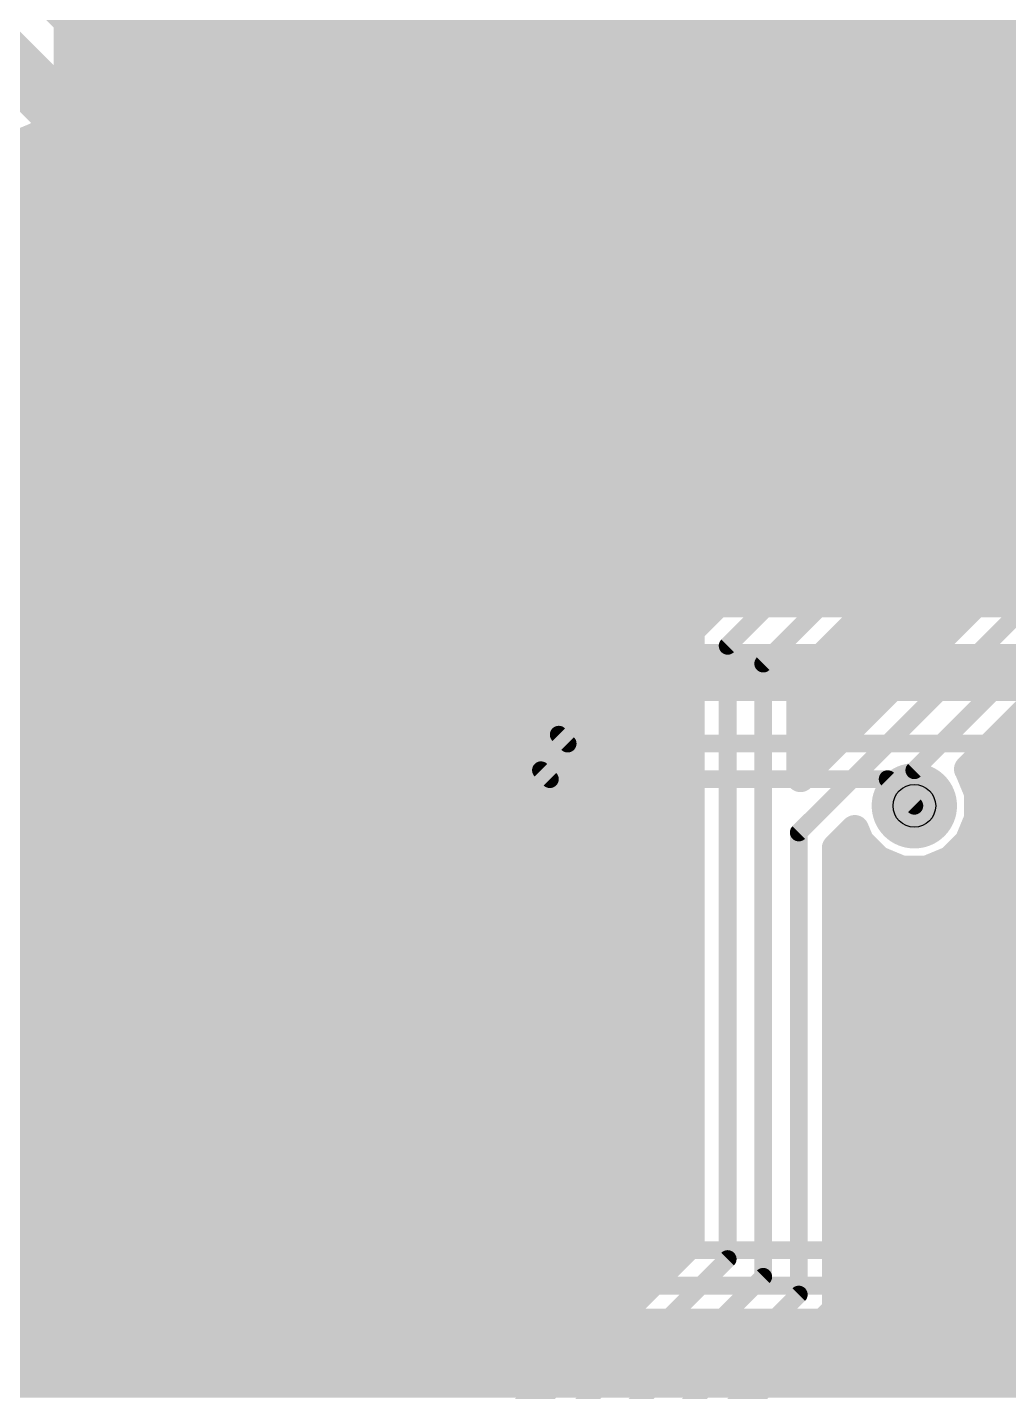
# Model space of a CAD drawing. Extents: x 0 to 10.8, y 0 to 6.1.
# Drawn here: x 4.856 to 5.408, y 2.635 to 3.403 of the extents above; entities that cross this region are included whole.
import ezdxf

# ---------------------------------------------------------------- set-up
doc = ezdxf.new("R2010")
doc.units = 0
for name, color, linetype in [('1', 22, 'CONTINUOUS'), ('116', 253, 'CONTINUOUS'), ('16', 175, 'CONTINUOUS'), ('18', 82, 'CONTINUOUS'), ('25', 253, 'CONTINUOUS'), ('29', 253, 'CONTINUOUS'), ('30', 253, 'CONTINUOUS'), ('44', 253, 'CONTINUOUS')]:
    doc.layers.add(name, color=color, linetype=linetype)

# ---------------------------------------------------------------- blocks, each defined once
blk = doc.blocks.new('ROUNDV')
at = {"const_width": 0.5}
blk.add_lwpolyline([(0, -0.25, 1), (0, 0.25, 1), (0, -0.25)], format="xyb", dxfattribs=at)

msp = doc.modelspace()

# ---------------------------------------------------------------- linework, layer by layer
at = {"layer": '1'}
for points, const_width in [([(7.44, 5.1), (5.29, 2.95)], 0.01), ([(7.389138, 5.078835), (5.290996, 2.980689)], 0.016), ([(6.745, 4.55), (5.25, 3.055)], 0.01), ([(6.765, 4.54), (5.27, 3.045)], 0.01), ([(5.290996, 3.036299), (6.785996, 4.531299)], 0.016), ([(5.916307, 3.751), (5.241299, 3.075996)], 0.016), ([(4.878996, 3.36724), (4.878996, 3.735461)], 0.016), ([(6.1, 3.73), (5.355, 2.985)], 0.01), ([(5.385299, 2.985606), (6.108697, 3.709)], 0.016), ([(4.878996, 3.408), (5.573307, 3.408)], 0.016), ([(4.878996, 3.392), (5.557307, 3.392)], 0.016), ([(4.878996, 3.376), (5.541307, 3.376)], 0.016), ([(4.873059, 3.352906), (4.878996, 3.36724)], 0.016), ([(4.875996, 3.36), (5.525307, 3.36)], 0.016), ([(4.862091, 3.341937), (4.873059, 3.352906)], 0.016), ([(4.847756, 3.336), (4.862091, 3.341937)], 0.016), ([(4.864154, 3.344), (5.509307, 3.344)], 0.016), ([(4.443201, 3.328), (5.493307, 3.328)], 0.016), ([(4.44139, 3.312), (5.477307, 3.312)], 0.016), ([(4.44139, 3.296), (5.461307, 3.296)], 0.016), ([(4.44139, 3.28), (5.445307, 3.28)], 0.016), ([(4.44139, 3.264), (5.429307, 3.264)], 0.016), ([(4.44139, 3.248), (5.413307, 3.248)], 0.016), ([(4.437303, 3.232), (5.397307, 3.232)], 0.016), ([(4.439693, 3.216), (5.381307, 3.216)], 0.016), ([(4.44139, 3.2), (5.365307, 3.2)], 0.016), ([(4.44139, 3.184), (5.349307, 3.184)], 0.016), ([(4.44139, 3.168), (5.333307, 3.168)], 0.016), ([(4.44139, 3.152), (5.317307, 3.152)], 0.016), ([(5.406697, 3.152), (5.462307, 3.152)], 0.016), ([(4.441303, 3.136), (5.301307, 3.136)], 0.016), ([(5.390697, 3.136), (5.446307, 3.136)], 0.016), ([(4.435693, 3.12), (5.285307, 3.12)], 0.016), ([(5.374697, 3.12), (5.430307, 3.12)], 0.016), ([(4.44139, 3.104), (5.269307, 3.104)], 0.016), ([(5.358697, 3.104), (5.414307, 3.104)], 0.016), ([(4.44139, 3.088), (5.253307, 3.088)], 0.016), ([(5.342697, 3.088), (5.398307, 3.088)], 0.016), ([(4.44139, 3.072), (5.237303, 3.072)], 0.016), ([(5.241299, 3.075996), (5.229, 3.063697)], 0.016), ([(5.326697, 3.072), (5.382307, 3.072)], 0.016), ([(5.229, 3.063697), (5.229, 2.718697)], 0.016), ([(4.44139, 3.056), (5.229, 3.056)], 0.016), ([(5.310697, 3.056), (5.366307, 3.056)], 0.016), ([(5.25, 3.055), (5.25, 2.71)], 0.01), ([(4.44139, 3.04), (5.229, 3.04)], 0.016), ([(5.27, 3.045), (5.27, 2.7)], 0.01), ([(5.294697, 3.04), (5.350307, 3.04)], 0.016), ([(5.290996, 2.980689), (5.290996, 3.036299)], 0.016), ([(4.433114, 3.024), (5.229, 3.024)], 0.016), ([(5.290996, 3.024), (5.334307, 3.024)], 0.016), ([(4.44339, 3.008), (5.229, 3.008)], 0.016), ([(5.290996, 3.008), (5.318307, 3.008)], 0.016), ([(5.407693, 3.008), (7.428299, 3.008)], 0.016), ([(4.44339, 2.992), (5.229, 2.992)], 0.016), ([(5.290996, 2.992), (5.302307, 2.992)], 0.016), ([(5.391693, 2.992), (7.412299, 2.992)], 0.016), ([(5.355, 2.985), (5.355, 2.965)], 0.01), ([(5.385516, 2.98539), (5.385299, 2.985606)], 0.016), ([(5.390996, 2.972161), (5.385516, 2.98539)], 0.016), ([(4.395764, 2.976), (5.229, 2.976)], 0.016), ([(5.389409, 2.976), (7.396299, 2.976)], 0.016), ([(5.390996, 2.957835), (5.390996, 2.972161)], 0.016), ([(4.44339, 2.96), (5.229, 2.96)], 0.016), ([(5.385516, 2.944606), (5.390996, 2.957835)], 0.016), ([(5.390996, 2.96), (7.380299, 2.96)], 0.016), ([(5.310996, 2.941299), (5.3215, 2.951803)], 0.016), ([(5.3215, 2.951803), (5.32448, 2.944606)], 0.016), ([(4.44339, 2.944), (5.229, 2.944)], 0.016), ([(5.29, 2.95), (5.29, 2.69)], 0.01), ([(5.310996, 2.681299), (5.310996, 2.941299)], 0.016), ([(5.313697, 2.944), (5.325087, 2.944)], 0.016), ([(5.32448, 2.944606), (5.334606, 2.93448)], 0.016), ([(5.37539, 2.93448), (5.385516, 2.944606)], 0.016), ([(5.384909, 2.944), (7.364299, 2.944)], 0.016), ([(5.334606, 2.93448), (5.347835, 2.929)], 0.016), ([(5.362161, 2.929), (5.37539, 2.93448)], 0.016), ([(4.456693, 2.928), (5.229, 2.928)], 0.016), ([(5.310996, 2.928), (7.348299, 2.928)], 0.016), ([(5.347835, 2.929), (5.362161, 2.929)], 0.016), ([(4.472693, 2.912), (5.229, 2.912)], 0.016), ([(5.310996, 2.912), (7.332299, 2.912)], 0.016), ([(4.488693, 2.896), (5.229, 2.896)], 0.016), ([(5.310996, 2.896), (7.316299, 2.896)], 0.016), ([(4.504693, 2.88), (5.229, 2.88)], 0.016), ([(5.310996, 2.88), (6.209193, 2.88)], 0.016), ([(4.520693, 2.864), (5.229, 2.864)], 0.016), ([(5.310996, 2.864), (6.198846, 2.864)], 0.016), ([(4.536693, 2.848), (5.229, 2.848)], 0.016), ([(5.310996, 2.848), (6.182846, 2.848)], 0.016), ([(4.552693, 2.832), (5.229, 2.832)], 0.016), ([(5.310996, 2.832), (6.166846, 2.832)], 0.016), ([(4.568693, 2.816), (5.229, 2.816)], 0.016), ([(5.310996, 2.816), (6.150846, 2.816)], 0.016), ([(4.584693, 2.8), (5.229, 2.8)], 0.016), ([(5.310996, 2.8), (6.134846, 2.8)], 0.016), ([(4.600693, 2.784), (5.229, 2.784)], 0.016), ([(5.310996, 2.784), (6.118846, 2.784)], 0.016), ([(4.616693, 2.768), (5.229, 2.768)], 0.016), ([(5.310996, 2.768), (6.102846, 2.768)], 0.016), ([(4.632693, 2.752), (5.229, 2.752)], 0.016), ([(5.310996, 2.752), (6.086846, 2.752)], 0.016), ([(4.648693, 2.736), (5.229, 2.736)], 0.016), ([(5.310996, 2.736), (6.070846, 2.736)], 0.016), ([(5.229, 2.718697), (4.432996, 1.922693)], 0.016), ([(4.664693, 2.72), (5.229, 2.72)], 0.016), ([(5.310996, 2.72), (6.054846, 2.72)], 0.016), ([(5.25, 2.71), (4.42, 1.88)], 0.01), ([(4.701906, 2.704), (5.214303, 2.704)], 0.016), ([(5.310996, 2.704), (6.038846, 2.704)], 0.016), ([(5.27, 2.7), (4.465, 1.895)], 0.01), ([(5.29, 2.69), (4.595, 1.995)], 0.01), ([(4.71065, 2.688), (5.198303, 2.688)], 0.016), ([(5.310996, 2.688), (6.022846, 2.688)], 0.016), ([(5.298697, 2.669), (5.310996, 2.681299)], 0.016), ([(4.71065, 2.672), (5.182303, 2.672)], 0.016), ([(5.301697, 2.672), (6.006846, 2.672)], 0.016), ([(4.625299, 1.995606), (5.298693, 2.669)], 0.016), ([(5.298693, 2.669), (5.298697, 2.669)], 0.016), ([(4.701909, 2.656), (5.166303, 2.656)], 0.016), ([(5.285693, 2.656), (5.990846, 2.656)], 0.016), ([(4.44139, 2.64), (5.150303, 2.64)], 0.016), ([(5.269693, 2.64), (5.974846, 2.64)], 0.016)]:
    msp.add_lwpolyline(points, dxfattribs=dict(at, const_width=const_width))
for points, const_width in [([(4.878996, 3.412, 1), (4.878996, 3.404)], 0.008), ([(4.878996, 3.396, 1), (4.878996, 3.388)], 0.008), ([(4.878996, 3.38, 1), (4.878996, 3.372)], 0.008), ([(4.874996, 3.36724, 1), (4.882996, 3.36724)], 0.008), ([(4.882692, 3.36571, 1), (4.8753, 3.368771)], 0.008), ([(4.875996, 3.364, 1), (4.875996, 3.356)], 0.008), ([(4.869363, 3.354436, 1), (4.876755, 3.351375)], 0.008), ([(4.875887, 3.350077, 1), (4.870231, 3.355734)], 0.008), ([(4.859262, 3.344765, 1), (4.864919, 3.339109)], 0.008), ([(4.864154, 3.348, 1), (4.864154, 3.34)], 0.008), ([(4.863621, 3.338241, 1), (4.86056, 3.345633)], 0.008), ([(5.397307, 3.228, 1), (5.397307, 3.236)], 0.008), ([(5.381307, 3.212, 1), (5.381307, 3.22)], 0.008), ([(5.365307, 3.196, 1), (5.365307, 3.204)], 0.008), ([(5.349307, 3.18, 1), (5.349307, 3.188)], 0.008), ([(5.333307, 3.164, 1), (5.333307, 3.172)], 0.008), ([(5.317307, 3.148, 1), (5.317307, 3.156)], 0.008), ([(5.406697, 3.156, 1), (5.406697, 3.148)], 0.008), ([(5.301307, 3.132, 1), (5.301307, 3.14)], 0.008), ([(5.390697, 3.14, 1), (5.390697, 3.132)], 0.008), ([(5.285307, 3.116, 1), (5.285307, 3.124)], 0.008), ([(5.374697, 3.124, 1), (5.374697, 3.116)], 0.008), ([(5.269307, 3.1, 1), (5.269307, 3.108)], 0.008), ([(5.358697, 3.108, 1), (5.358697, 3.1)], 0.008), ([(5.253307, 3.084, 1), (5.253307, 3.092)], 0.008), ([(5.342697, 3.092, 1), (5.342697, 3.084)], 0.008), ([(5.398307, 3.084, 1), (5.398307, 3.092)], 0.008), ([(5.238471, 3.078824, 1), (5.244128, 3.073168)], 0.008), ([(5.237303, 3.068, 1), (5.237303, 3.076)], 0.008), ([(5.244128, 3.073168, 1), (5.238471, 3.078824)], 0.008), ([(5.326697, 3.076, 1), (5.326697, 3.068)], 0.008), ([(5.382307, 3.068, 1), (5.382307, 3.076)], 0.008), ([(5.233, 3.063697, 1), (5.225, 3.063697)], 0.008), ([(5.226172, 3.066525, 1), (5.231828, 3.060868)], 0.008), ([(5.229, 3.052, 1), (5.229, 3.06)], 0.008), ([(5.310697, 3.06, 1), (5.310697, 3.052)], 0.008), ([(5.366307, 3.052, 1), (5.366307, 3.06)], 0.008), ([(5.2525, 3.055, 1), (5.2475, 3.055)], 0.005), ([(5.248232, 3.056768, 1), (5.251768, 3.053232)], 0.005), ([(5.229, 3.036, 1), (5.229, 3.044)], 0.008), ([(5.2725, 3.045, 1), (5.2675, 3.045)], 0.005), ([(5.268232, 3.046768, 1), (5.271768, 3.043232)], 0.005), ([(5.294697, 3.044, 1), (5.294697, 3.036)], 0.008), ([(5.350307, 3.036, 1), (5.350307, 3.044)], 0.008), ([(5.294996, 3.036299, 1), (5.286996, 3.036299)], 0.008), ([(5.288168, 3.039128, 1), (5.293824, 3.033471)], 0.008), ([(5.229, 3.02, 1), (5.229, 3.028)], 0.008), ([(5.290996, 3.028, 1), (5.290996, 3.02)], 0.008), ([(5.334307, 3.02, 1), (5.334307, 3.028)], 0.008), ([(5.229, 3.004, 1), (5.229, 3.012)], 0.008), ([(5.290996, 3.012, 1), (5.290996, 3.004)], 0.008), ([(5.318307, 3.004, 1), (5.318307, 3.012)], 0.008), ([(5.407693, 3.012, 1), (5.407693, 3.004)], 0.008), ([(5.229, 2.988, 1), (5.229, 2.996)], 0.008), ([(5.290996, 2.996, 1), (5.290996, 2.988)], 0.008), ([(5.302307, 2.988, 1), (5.302307, 2.996)], 0.008), ([(5.391693, 2.996, 1), (5.391693, 2.988)], 0.008), ([(5.288168, 2.983517, 1), (5.293824, 2.977861)], 0.008), ([(5.3575, 2.985, 1), (5.3525, 2.985)], 0.005), ([(5.353232, 2.986768, 1), (5.356768, 2.983232)], 0.005), ([(5.388128, 2.988435, 1), (5.382471, 2.982778)], 0.008), ([(5.382471, 2.988435, 1), (5.388128, 2.982778)], 0.008), ([(5.389211, 2.986921, 1), (5.38182, 2.983859)], 0.008), ([(5.382687, 2.982561, 1), (5.388344, 2.988218)], 0.008), ([(5.229, 2.972, 1), (5.229, 2.98)], 0.008), ([(5.286996, 2.980689, 1), (5.294996, 2.980689)], 0.008), ([(5.389409, 2.98, 1), (5.389409, 2.972)], 0.008), ([(5.394996, 2.972161, 1), (5.386996, 2.972161)], 0.008), ([(5.387301, 2.97063, 1), (5.394691, 2.973692)], 0.008), ([(5.229, 2.956, 1), (5.229, 2.964)], 0.008), ([(5.3525, 2.965, 1), (5.3575, 2.965)], 0.005), ([(5.390996, 2.964, 1), (5.390996, 2.956)], 0.008), ([(5.394691, 2.956304, 1), (5.387301, 2.959366)], 0.008), ([(5.325196, 2.953334, 1), (5.317804, 2.950273)], 0.008), ([(5.324328, 2.948975, 1), (5.318672, 2.954632)], 0.008), ([(5.386996, 2.957835, 1), (5.394996, 2.957835)], 0.008), ([(5.229, 2.94, 1), (5.229, 2.948)], 0.008), ([(5.2925, 2.95, 1), (5.2875, 2.95)], 0.005), ([(5.288232, 2.951768, 1), (5.291768, 2.948232)], 0.005), ([(5.314996, 2.941299, 1), (5.306996, 2.941299)], 0.008), ([(5.308168, 2.944128, 1), (5.313824, 2.938471)], 0.008), ([(5.313697, 2.948, 1), (5.313697, 2.94)], 0.008), ([(5.327309, 2.947435, 1), (5.321652, 2.941778)], 0.008), ([(5.320785, 2.943076, 1), (5.328176, 2.946137)], 0.008), ([(5.325087, 2.94, 1), (5.325087, 2.948)], 0.008), ([(5.384909, 2.948, 1), (5.384909, 2.94)], 0.008), ([(5.38182, 2.946137, 1), (5.389211, 2.943075)], 0.008), ([(5.388344, 2.941778, 1), (5.382687, 2.947435)], 0.008), ([(5.336137, 2.938176, 1), (5.333075, 2.930785)], 0.008), ([(5.331778, 2.931652, 1), (5.337435, 2.937309)], 0.008), ([(5.372561, 2.937309, 1), (5.378218, 2.931652)], 0.008), ([(5.376921, 2.930785, 1), (5.373859, 2.938176)], 0.008), ([(5.229, 2.924, 1), (5.229, 2.932)], 0.008), ([(5.310996, 2.932, 1), (5.310996, 2.924)], 0.008), ([(5.347835, 2.933, 1), (5.347835, 2.925)], 0.008), ([(5.346304, 2.925305, 1), (5.349366, 2.932695)], 0.008), ([(5.36063, 2.932695, 1), (5.363692, 2.925305)], 0.008), ([(5.362161, 2.925, 1), (5.362161, 2.933)], 0.008), ([(5.229, 2.908, 1), (5.229, 2.916)], 0.008), ([(5.310996, 2.916, 1), (5.310996, 2.908)], 0.008), ([(5.229, 2.892, 1), (5.229, 2.9)], 0.008), ([(5.310996, 2.9, 1), (5.310996, 2.892)], 0.008), ([(5.229, 2.876, 1), (5.229, 2.884)], 0.008), ([(5.310996, 2.884, 1), (5.310996, 2.876)], 0.008), ([(5.229, 2.86, 1), (5.229, 2.868)], 0.008), ([(5.310996, 2.868, 1), (5.310996, 2.86)], 0.008), ([(5.229, 2.844, 1), (5.229, 2.852)], 0.008), ([(5.310996, 2.852, 1), (5.310996, 2.844)], 0.008), ([(5.229, 2.828, 1), (5.229, 2.836)], 0.008), ([(5.310996, 2.836, 1), (5.310996, 2.828)], 0.008), ([(5.229, 2.812, 1), (5.229, 2.82)], 0.008), ([(5.310996, 2.82, 1), (5.310996, 2.812)], 0.008), ([(5.229, 2.796, 1), (5.229, 2.804)], 0.008), ([(5.310996, 2.804, 1), (5.310996, 2.796)], 0.008), ([(5.229, 2.78, 1), (5.229, 2.788)], 0.008), ([(5.310996, 2.788, 1), (5.310996, 2.78)], 0.008), ([(5.229, 2.764, 1), (5.229, 2.772)], 0.008), ([(5.310996, 2.772, 1), (5.310996, 2.764)], 0.008), ([(5.229, 2.748, 1), (5.229, 2.756)], 0.008), ([(5.310996, 2.756, 1), (5.310996, 2.748)], 0.008), ([(5.229, 2.732, 1), (5.229, 2.74)], 0.008), ([(5.310996, 2.74, 1), (5.310996, 2.732)], 0.008), ([(5.231828, 2.715868, 1), (5.226172, 2.721525)], 0.008), ([(5.229, 2.716, 1), (5.229, 2.724)], 0.008), ([(5.310996, 2.724, 1), (5.310996, 2.716)], 0.008), ([(5.225, 2.718697, 1), (5.233, 2.718697)], 0.008), ([(5.214303, 2.7, 1), (5.214303, 2.708)], 0.008), ([(5.2475, 2.71, 1), (5.2525, 2.71)], 0.005), ([(5.251768, 2.708232, 1), (5.248232, 2.711768)], 0.005), ([(5.310996, 2.708, 1), (5.310996, 2.7)], 0.008), ([(5.2675, 2.7, 1), (5.2725, 2.7)], 0.005), ([(5.271768, 2.698232, 1), (5.268232, 2.701768)], 0.005), ([(5.198303, 2.684, 1), (5.198303, 2.692)], 0.008), ([(5.291768, 2.688232, 1), (5.288232, 2.691768)], 0.005), ([(5.310996, 2.692, 1), (5.310996, 2.684)], 0.008), ([(5.2875, 2.69, 1), (5.2925, 2.69)], 0.005), ([(5.313824, 2.678471, 1), (5.308168, 2.684128)], 0.008), ([(5.182303, 2.668, 1), (5.182303, 2.676)], 0.008), ([(5.301697, 2.676, 1), (5.301697, 2.668)], 0.008), ([(5.306996, 2.681299, 1), (5.314996, 2.681299)], 0.008), ([(5.298693, 2.673, 1), (5.298693, 2.665)], 0.008), ([(5.295868, 2.671828, 1), (5.301525, 2.666172)], 0.008), ([(5.301521, 2.666172, 1), (5.295864, 2.671828)], 0.008), ([(5.298697, 2.665, 1), (5.298697, 2.673)], 0.008), ([(5.166303, 2.652, 1), (5.166303, 2.66)], 0.008), ([(5.285693, 2.66, 1), (5.285693, 2.652)], 0.008), ([(5.150303, 2.636, 1), (5.150303, 2.644)], 0.008), ([(5.269693, 2.644, 1), (5.269693, 2.636)], 0.008)]:
    msp.add_lwpolyline(points, format="xyb", dxfattribs=dict(at, const_width=const_width))
at = {"layer": '116', "const_width": 0.008071}
msp.add_lwpolyline([(5.355, 2.955079, 1), (5.355, 2.974921, 1), (5.355, 2.955079)], format="xyb", dxfattribs=at)
at = {"layer": '16'}
for points, const_width in [([(5.206154, 3.078996), (4.488059, 3.797091)], 0.016), ([(4.455, 3.775), (5.19, 3.04)], 0.032), ([(4.56372, 3.611126), (5.14885, 3.025996)], 0.016), ([(4.87715, 3.408), (8.184047, 3.408)], 0.016), ([(4.89315, 3.392), (8.184047, 3.392)], 0.016), ([(4.90915, 3.376), (8.184047, 3.376)], 0.016), ([(4.92515, 3.36), (8.184047, 3.36)], 0.016), ([(4.94115, 3.344), (8.184047, 3.344)], 0.016), ([(4.95715, 3.328), (8.184047, 3.328)], 0.016), ([(4.456693, 3.312), (4.862846, 3.312)], 0.016), ([(4.97315, 3.312), (8.184047, 3.312)], 0.016), ([(4.44139, 3.296), (4.878846, 3.296)], 0.016), ([(4.98915, 3.296), (8.184047, 3.296)], 0.016), ([(4.44139, 3.28), (4.894846, 3.28)], 0.016), ([(5.00515, 3.28), (8.184047, 3.28)], 0.016), ([(4.44139, 3.264), (4.910846, 3.264)], 0.016), ([(5.02115, 3.264), (8.184047, 3.264)], 0.016), ([(4.44139, 3.248), (4.926846, 3.248)], 0.016), ([(5.03715, 3.248), (8.184047, 3.248)], 0.016), ([(4.437303, 3.232), (4.942846, 3.232)], 0.016), ([(5.05315, 3.232), (8.184047, 3.232)], 0.016), ([(4.439693, 3.216), (4.958846, 3.216)], 0.016), ([(5.06915, 3.216), (8.184047, 3.216)], 0.016), ([(4.44139, 3.2), (4.974846, 3.2)], 0.016), ([(5.08515, 3.2), (8.184047, 3.2)], 0.016), ([(4.44139, 3.184), (4.990846, 3.184)], 0.016), ([(5.10115, 3.184), (8.184047, 3.184)], 0.016), ([(4.44139, 3.168), (5.006846, 3.168)], 0.016), ([(5.11715, 3.168), (8.184047, 3.168)], 0.016), ([(4.44139, 3.152), (5.022846, 3.152)], 0.016), ([(5.13315, 3.152), (8.184047, 3.152)], 0.016), ([(4.441303, 3.136), (5.038846, 3.136)], 0.016), ([(5.14915, 3.136), (7.425193, 3.136)], 0.016), ([(4.435693, 3.12), (5.054846, 3.12)], 0.016), ([(5.16515, 3.12), (7.414673, 3.12)], 0.016), ([(4.44139, 3.104), (5.070846, 3.104)], 0.016), ([(5.18115, 3.104), (7.398846, 3.104)], 0.016), ([(4.44139, 3.088), (5.086846, 3.088)], 0.016), ([(5.19715, 3.088), (7.382846, 3.088)], 0.016), ([(5.502756, 3.078996), (5.206154, 3.078996)], 0.016), ([(4.44139, 3.072), (5.102846, 3.072)], 0.016), ([(4.44139, 3.056), (5.118846, 3.056)], 0.016), ([(5.19, 3.04), (5.495, 3.04)], 0.032), ([(4.444693, 3.04), (5.134846, 3.04)], 0.016), ([(5.14885, 3.025996), (4.458697, 3.025996)], 0.016), ([(5.155, 3.005), (4.45, 3.005)], 0.01), ([(5.16, 3), (5.155, 3.005)], 0.01), ([(5.48, 3), (5.16, 3)], 0.01), ([(5.145, 2.985), (4.71, 2.985)], 0.01), ([(5.15, 2.98), (5.145, 2.985)], 0.01), ([(5.34, 2.98), (5.15, 2.98)], 0.01), ([(5.355, 2.965), (5.34, 2.98)], 0.01), ([(7.435, 2.715), (4.52, 2.715)], 0.01), ([(7.425, 2.695), (4.69, 2.695)], 0.01), ([(4.71065, 2.672), (7.418299, 2.672)], 0.016), ([(4.710996, 2.674), (7.416299, 2.674)], 0.016), ([(4.701909, 2.656), (7.434299, 2.656)], 0.016), ([(4.474697, 2.64), (7.450299, 2.64)], 0.016)]:
    msp.add_lwpolyline(points, dxfattribs=dict(at, const_width=const_width))
for points, const_width in [([(4.87715, 3.412, 1), (4.87715, 3.404)], 0.008), ([(4.89315, 3.396, 1), (4.89315, 3.388)], 0.008), ([(4.90915, 3.38, 1), (4.90915, 3.372)], 0.008), ([(4.92515, 3.364, 1), (4.92515, 3.356)], 0.008), ([(4.94115, 3.348, 1), (4.94115, 3.34)], 0.008), ([(4.95715, 3.332, 1), (4.95715, 3.324)], 0.008), ([(4.862846, 3.308, 1), (4.862846, 3.316)], 0.008), ([(4.97315, 3.316, 1), (4.97315, 3.308)], 0.008), ([(4.878846, 3.292, 1), (4.878846, 3.3)], 0.008), ([(4.98915, 3.3, 1), (4.98915, 3.292)], 0.008), ([(4.894846, 3.276, 1), (4.894846, 3.284)], 0.008), ([(5.00515, 3.284, 1), (5.00515, 3.276)], 0.008), ([(4.910846, 3.26, 1), (4.910846, 3.268)], 0.008), ([(5.02115, 3.268, 1), (5.02115, 3.26)], 0.008), ([(4.926846, 3.244, 1), (4.926846, 3.252)], 0.008), ([(5.03715, 3.252, 1), (5.03715, 3.244)], 0.008), ([(4.942846, 3.228, 1), (4.942846, 3.236)], 0.008), ([(5.05315, 3.236, 1), (5.05315, 3.228)], 0.008), ([(4.958846, 3.212, 1), (4.958846, 3.22)], 0.008), ([(5.06915, 3.22, 1), (5.06915, 3.212)], 0.008), ([(4.974846, 3.196, 1), (4.974846, 3.204)], 0.008), ([(5.08515, 3.204, 1), (5.08515, 3.196)], 0.008), ([(4.990846, 3.18, 1), (4.990846, 3.188)], 0.008), ([(5.10115, 3.188, 1), (5.10115, 3.18)], 0.008), ([(5.006846, 3.164, 1), (5.006846, 3.172)], 0.008), ([(5.11715, 3.172, 1), (5.11715, 3.164)], 0.008), ([(5.022846, 3.148, 1), (5.022846, 3.156)], 0.008), ([(5.13315, 3.156, 1), (5.13315, 3.148)], 0.008), ([(5.038846, 3.132, 1), (5.038846, 3.14)], 0.008), ([(5.14915, 3.14, 1), (5.14915, 3.132)], 0.008), ([(5.054846, 3.116, 1), (5.054846, 3.124)], 0.008), ([(5.16515, 3.124, 1), (5.16515, 3.116)], 0.008), ([(5.070846, 3.1, 1), (5.070846, 3.108)], 0.008), ([(5.18115, 3.108, 1), (5.18115, 3.1)], 0.008), ([(5.086846, 3.084, 1), (5.086846, 3.092)], 0.008), ([(5.19715, 3.092, 1), (5.19715, 3.084)], 0.008), ([(5.206154, 3.082996, 1), (5.206154, 3.074996)], 0.008), ([(5.102846, 3.068, 1), (5.102846, 3.076)], 0.008), ([(5.203325, 3.076168, 1), (5.208982, 3.081824)], 0.008), ([(5.118846, 3.052, 1), (5.118846, 3.06)], 0.008), ([(5.19, 3.048, 1), (5.19, 3.032)], 0.016), ([(5.134846, 3.036, 1), (5.134846, 3.044)], 0.008), ([(5.184343, 3.034343, 1), (5.195657, 3.045657)], 0.016), ([(5.146022, 3.023168, 1), (5.151679, 3.028824)], 0.008), ([(5.14885, 3.021996, 1), (5.14885, 3.029996)], 0.008), ([(5.156768, 3.006768, 1), (5.153232, 3.003232)], 0.005), ([(5.155, 3.0025, 1), (5.155, 3.0075)], 0.005), ([(5.16, 3.0025, 1), (5.16, 2.9975)], 0.005), ([(5.158232, 2.998232, 1), (5.161768, 3.001768)], 0.005), ([(5.146768, 2.986768, 1), (5.143232, 2.983232)], 0.005), ([(5.145, 2.9825, 1), (5.145, 2.9875)], 0.005), ([(5.15, 2.9825, 1), (5.15, 2.9775)], 0.005), ([(5.148232, 2.978232, 1), (5.151768, 2.981768)], 0.005), ([(5.341768, 2.981768, 1), (5.338232, 2.978232)], 0.005), ([(5.34, 2.9775, 1), (5.34, 2.9825)], 0.005), ([(5.353232, 2.963232, 1), (5.356768, 2.966768)], 0.005)]:
    msp.add_lwpolyline(points, format="xyb", dxfattribs=dict(at, const_width=const_width))
at = {"layer": '25', "const_width": 0.016}
for points in [[(5.199874, 2.858197), (5.199874, 2.980965)], [(5.077106, 2.858197), (5.01572, 2.919579)], [(5.01572, 2.919579), (5.199874, 2.919579)], [(5.01572, 2.766118), (5.046413, 2.796811)], [(5.046413, 2.796811), (5.107799, 2.796811)], [(5.107799, 2.796811), (5.138492, 2.766118)], [(5.01572, 2.674043), (5.01572, 2.766118)], [(5.138492, 2.766118), (5.138492, 2.674043)], [(5.199874, 2.674043), (5.01572, 2.674043)]]:
    msp.add_lwpolyline(points, dxfattribs=at)
at = {"layer": '25', "const_width": 0.008}
for points in [[(5.203874, 2.980965, 1), (5.195874, 2.980965)], [(5.018549, 2.922407, 1), (5.012892, 2.91675)], [(5.01572, 2.923579, 1), (5.01572, 2.915579)], [(5.199874, 2.915579, 1), (5.199874, 2.923579)], [(5.074278, 2.855368, 1), (5.079935, 2.861025)], [(5.195874, 2.858197, 1), (5.203874, 2.858197)], [(5.046413, 2.800811, 1), (5.046413, 2.792811)], [(5.049242, 2.793983, 1), (5.043585, 2.799639)], [(5.110628, 2.799639, 1), (5.104971, 2.793983)], [(5.107799, 2.792811, 1), (5.107799, 2.800811)], [(5.01972, 2.766118, 1), (5.01172, 2.766118)], [(5.012892, 2.768947, 1), (5.018549, 2.76329)], [(5.142492, 2.766118, 1), (5.134492, 2.766118)], [(5.135664, 2.76329, 1), (5.141321, 2.768947)], [(5.01572, 2.678043, 1), (5.01572, 2.670043)], [(5.199874, 2.670043, 1), (5.199874, 2.678043)], [(5.01172, 2.674043, 1), (5.01972, 2.674043)], [(5.134492, 2.674043, 1), (5.142492, 2.674043)]]:
    msp.add_lwpolyline(points, format="xyb", dxfattribs=at)
at = {"layer": '44'}
msp.add_circle((5.355, 2.965), 0.012, dxfattribs=at)

# ---------------------------------------------------------------- block references
at = {"layer": '18', "xscale": 0.04, "yscale": 0.04}
msp.add_blockref('ROUNDV', (5.355, 2.965), dxfattribs=at)
msp.add_blockref('ROUNDV', (5.355, 2.965), dxfattribs=at)
at = {"layer": '29', "xscale": 0.048, "yscale": 0.048}
msp.add_blockref('ROUNDV', (5.355, 2.965), dxfattribs=at)
at = {"layer": '30', "xscale": 0.048, "yscale": 0.048}
msp.add_blockref('ROUNDV', (5.355, 2.965), dxfattribs=at)

doc.saveas('drawing.dxf')
